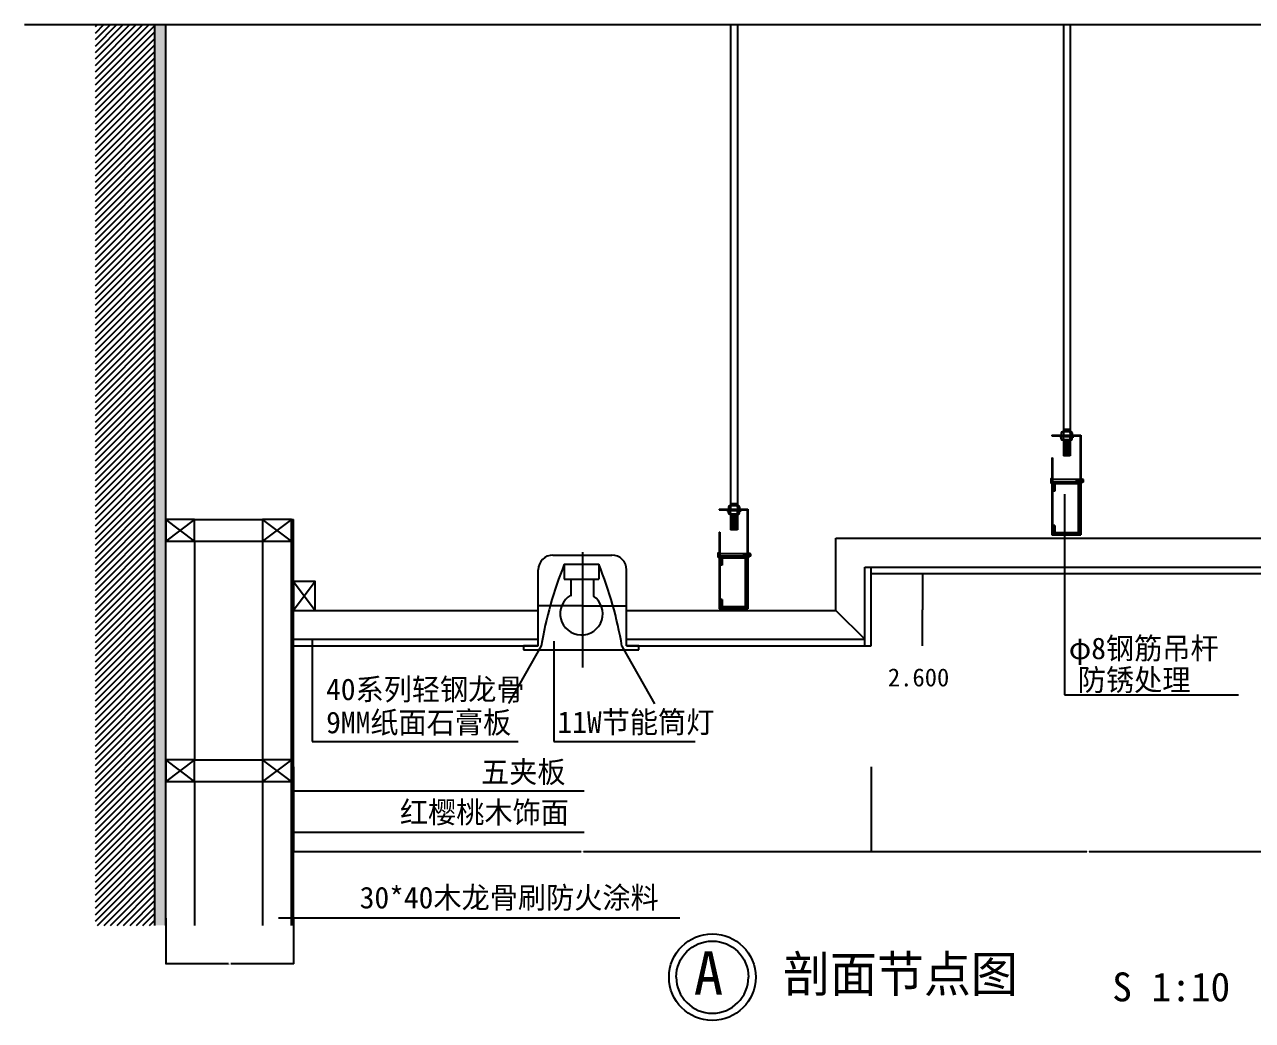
# Model space of a CAD drawing. Header units: metres. Extents: x 64195 to 67638, y -1930 to -512.
# Drawn here: x 64195 to 65895, y -1930 to -550 of the extents above; entities that cross this region are included whole.
import ezdxf

# ---------------------------------------------------------------- set-up
doc = ezdxf.new("R2010")
doc.units = ezdxf.units.M
for name, color, linetype in [('10', 8, 'Continuous'), ('20', 1, 'Continuous'), ('3', 2, 'Continuous'), ('4', 6, 'Continuous'), ('5', 5, 'Continuous'), ('6', 1, 'Continuous'), ('7', 7, 'Continuous'), ('8', 7, 'Continuous'), ('9', 3, 'Continuous'), ('家具', 2, 'Continuous'), ('细线', 1, 'Continuous')]:
    doc.layers.add(name, color=color, linetype=linetype)
doc.dimstyles.get("Standard").update_dxf_attribs({"dimtxt": 2.5, "dimasz": 2.5, "dimexe": 1.25, "dimexo": 0.625, "dimtad": 1, "dimcen": 2.5, "dimazin": 3, "dimtfac": 1, "dimtmove": 0, "dimatfit": 3})

# ---------------------------------------------------------------- blocks, each defined once
blk = doc.blocks.new('HY-4')
at = {"layer": '20'}
for points in [[(-5, 0, -1), (5, 0, -1)], [(-5, 0, 1), (5, 0, 1)]]:
    blk.add_lwpolyline(points, format="xyb", dxfattribs=at)
blk.add_circle((0, 0), 6, dxfattribs=at)
blk.add_circle((0, 0), 6, dxfattribs=at)
blk = doc.blocks.new('_CLOSEDFILLED')
at = {"color": 0, "linetype": 'BYBLOCK'}
blk.add_solid([(-1, 0.2), (0, 0), (-1, -0.2)], dxfattribs=at)
blk = doc.blocks.new('*D4')
for p, q in [((64567.55, -1578.94), (64567.55, -1695.98)), ((65367.55, -1578.94), (65367.55, -1695.98)), ((64567.8, -1695.98), (64966.05, -1695.98)), ((64969.05, -1695.98), (65367.3, -1695.98))]:
    blk.add_line(p, q)
at = {"layer": 'Defpoints'}
for p in [(64567.55, -1578.94), (65367.55, -1578.94), (64567.55, -1695.98)]:
    blk.add_point(p, dxfattribs=at)
at = {"layer": '7', "xscale": 0.25, "yscale": 0.25, "rotation": 180}
blk.add_blockref('_CLOSEDFILLED', (64567.55, -1695.98), dxfattribs=at)
at = {"layer": '7', "xscale": 0.25, "yscale": 0.25}
blk.add_blockref('_CLOSEDFILLED', (65367.55, -1695.98), dxfattribs=at)
at = {"layer": '7', "insert": (64967.55, -1695.98), "char_height": 1, "attachment_point": 5}
blk.add_mtext('800', dxfattribs=at)
blk = doc.blocks.new('*D5')
for p, q in [((64390.55, -1788.26), (64390.55, -1851.72)), ((64567.55, -1788.26), (64567.55, -1851.72)), ((64477.55, -1851.72), (64390.3, -1851.72)), ((64567.8, -1851.72), (64480.55, -1851.72))]:
    blk.add_line(p, q)
at = {"layer": 'Defpoints'}
for p in [(64390.55, -1788.26), (64567.55, -1788.26), (64567.55, -1851.72)]:
    blk.add_point(p, dxfattribs=at)
at = {"layer": '7', "xscale": 0.25, "yscale": 0.25}
blk.add_blockref('_CLOSEDFILLED', (64390.55, -1851.72), dxfattribs=at)
at = {"layer": '7', "xscale": 0.25, "yscale": 0.25, "rotation": 180}
blk.add_blockref('_CLOSEDFILLED', (64567.55, -1851.72), dxfattribs=at)
at = {"layer": '7', "insert": (64479.05, -1851.72), "char_height": 1, "attachment_point": 5}
blk.add_mtext('180', dxfattribs=at)
blk = doc.blocks.new('*D7')
for p, q in [((65367.55, -1578.94), (65367.55, -1695.98)), ((65967.55, -1578.94), (65967.55, -1695.98)), ((65367.8, -1695.98), (65666.05, -1695.98)), ((65669.05, -1695.98), (65967.3, -1695.98))]:
    blk.add_line(p, q)
at = {"layer": 'Defpoints'}
for p in [(65367.55, -1578.94), (65967.55, -1578.94), (65367.55, -1695.98)]:
    blk.add_point(p, dxfattribs=at)
at = {"layer": '7', "xscale": 0.25, "yscale": 0.25, "rotation": 180}
blk.add_blockref('_CLOSEDFILLED', (65367.55, -1695.98), dxfattribs=at)
at = {"layer": '7', "xscale": 0.25, "yscale": 0.25}
blk.add_blockref('_CLOSEDFILLED', (65967.55, -1695.98), dxfattribs=at)
at = {"layer": '7', "insert": (65667.55, -1695.98), "char_height": 1, "attachment_point": 5}
blk.add_mtext('600', dxfattribs=at)
blk = doc.blocks.new('*D12')
for p, q in [((65438.44, -1311.08), (65438.44, -1361.08)), ((65438.19, -1361.08), (65437.94, -1361.08)), ((65438.44, -1411.08), (65438.44, -1361.08)), ((65438.44, -1361.08), (65438.44, -1361.08)), ((65438.69, -1361.08), (65438.94, -1361.08))]:
    blk.add_line(p, q)
at = {"layer": 'Defpoints'}
for p in [(65438.44, -1311.08), (65438.44, -1361.08), (65438.44, -1411.08)]:
    blk.add_point(p, dxfattribs=at)
at = {"layer": '7', "xscale": 0.25, "yscale": 0.25}
blk.add_blockref('_CLOSEDFILLED', (65438.44, -1361.08), dxfattribs=at)
at = {"layer": '7', "xscale": 0.25, "yscale": 0.25, "rotation": 180}
blk.add_blockref('_CLOSEDFILLED', (65438.44, -1361.08), dxfattribs=at)
at = {"layer": '7', "insert": (65438.44, -1359.955), "char_height": 1, "attachment_point": 5}
blk.add_mtext('0', dxfattribs=at)

msp = doc.modelspace()

# ---------------------------------------------------------------- hatches: boundary and pattern name
at = {"layer": '10'}
h = msp.add_hatch(dxfattribs=at)
h.set_pattern_fill('ANSI31', scale=2)
h.paths.add_polyline_path([(64293.15, -1798.44), (64375.55, -1798.44), (64375.55, -550.47), (64293.15, -550.47)])
h = msp.add_hatch(dxfattribs=at)
h.set_pattern_fill('DOTS', scale=1.5)
h.paths.add_polyline_path([(64390.55, -550.47), (64375.55, -550.47), (64375.55, -1798.44), (64390.55, -1798.44)])

# ---------------------------------------------------------------- linework, layer by layer
for p, q in [((64430.55, -1266.13), (64390.55, -1236.13)), ((64430.55, -1236.13), (64390.55, -1266.13)), ((64430.55, -1236.13), (64524.55, -1236.13)), ((64564.55, -1266.13), (64524.55, -1236.13)), ((64564.55, -1236.13), (64524.55, -1266.13)), ((64430.55, -1266.13), (64430.55, -1569.19)), ((64430.55, -1266.13), (64524.55, -1266.13)), ((64524.55, -1266.13), (64524.55, -1569.19)), ((64567.55, -1322.08), (64597.55, -1362.08)), ((64597.55, -1322.08), (64567.55, -1362.08)), ((64430.55, -1599.19), (64390.55, -1569.19)), ((64430.55, -1569.19), (64390.55, -1599.19)), ((64430.55, -1569.19), (64524.55, -1569.19)), ((64564.55, -1569.19), (64524.55, -1599.19)), ((64564.55, -1599.19), (64524.55, -1569.19)), ((64430.55, -1599.19), (64430.55, -1798.44)), ((64430.55, -1599.19), (64524.55, -1599.19)), ((64524.55, -1599.19), (64524.55, -1798.44))]:
    msp.add_line(p, q, dxfattribs=at)
at = {"layer": '20'}
msp.add_line((64195.14, -550.47), (65993.17, -550.47), dxfattribs=at)
at = {"layer": '3'}
for p, q in [((64390.55, -1798.44), (64390.55, -550.47)), ((64564.55, -1236.13), (64567.55, -1236.13)), ((64567.55, -1798.44), (64567.55, -1236.13)), ((65367.55, -1411.08), (65367.55, -1302.08)), ((65367.55, -1311.08), (65967.55, -1311.08)), ((64567.55, -1411.08), (64906.43, -1411.08)), ((65028.67, -1411.08), (65367.55, -1411.08))]:
    msp.add_line(p, q, dxfattribs=at)
at = {"layer": '4'}
msp.add_line((64375.55, -1798.44), (64375.55, -550.47), dxfattribs=at)
at = {"layer": '5'}
for points in [[(64390.55, -1236.13), (64390.55, -1266.13), (64430.55, -1266.13), (64430.55, -1236.13)], [(64524.55, -1236.13), (64524.55, -1266.13), (64564.55, -1266.13), (64564.55, -1236.13)], [(64567.55, -1362.08), (64597.55, -1362.08), (64597.55, -1322.08), (64567.55, -1322.08)], [(64390.55, -1569.19), (64390.55, -1599.19), (64430.55, -1599.19), (64430.55, -1569.19)], [(64524.55, -1569.19), (64524.55, -1599.19), (64564.55, -1599.19), (64564.55, -1569.19)]]:
    msp.add_lwpolyline(points, close=True, dxfattribs=at)
at = {"layer": '6'}
msp.add_line((64564.55, -1798.44), (64564.55, -1236.13), dxfattribs=at)
at = {"layer": '9'}
for p, q in [((65318.55, -1262.08), (65931.55, -1262.08)), ((65318.55, -1362.08), (65318.55, -1262.08)), ((65358.55, -1411.08), (65358.55, -1302.08)), ((65358.55, -1302.08), (65967.55, -1302.08)), ((64567.55, -1362.08), (64906.43, -1362.08)), ((65028.67, -1362.08), (65318.55, -1362.08)), ((65318.55, -1362.08), (65358.55, -1402.08)), ((64567.55, -1402.08), (64906.43, -1402.08)), ((65028.67, -1402.08), (65358.55, -1402.08))]:
    msp.add_line(p, q, dxfattribs=at)
at = {"layer": '家具'}
for p, q in [((65172.57, -550.47), (65172.57, -1221.82)), ((65182.06, -550.47), (65182.06, -1221.82)), ((65633.48, -550.47), (65633.48, -1119.15)), ((65642.97, -550.47), (65642.97, -1119.15)), ((65617.71, -1119.15), (65657.71, -1119.15)), ((65617.71, -1119.15), (65617.71, -1120.1)), ((65617.71, -1120.1), (65656.76, -1120.1)), ((65628.51, -1121.39), (65628.51, -1120.1)), ((65648.04, -1121.39), (65628.51, -1121.39)), ((65630.65, -1115.97), (65630.65, -1119.15)), ((65630.65, -1124.58), (65630.65, -1121.39)), ((65642.97, -1114.55), (65632.07, -1114.55)), ((65642.97, -1112), (65633.48, -1111.13)), ((65633.48, -1111.13), (65643.08, -1111.13)), ((65633.48, -1111.94), (65642.97, -1112.14)), ((65642.97, -1113.03), (65633.48, -1112.11)), ((65633.48, -1113.26), (65642.97, -1113.06)), ((65642.97, -1113.2), (65633.48, -1114.07)), ((65633.48, -1114.28), (65642.97, -1114.28)), ((65633.48, -1115.97), (65633.48, -1119.15)), ((65633.48, -1119.15), (65633.48, -1119.17)), ((65633.48, -1124.58), (65633.48, -1121.39)), ((65644.38, -1114.55), (65642.97, -1114.55)), ((65642.97, -1115.97), (65642.97, -1119.15)), ((65642.97, -1119.15), (65642.97, -1119.17)), ((65642.97, -1124.58), (65642.97, -1121.39)), ((65645.8, -1115.97), (65645.8, -1119.15)), ((65645.8, -1124.58), (65645.8, -1121.39)), ((65645.8, -1121.39), (65648.04, -1121.39)), ((65648.04, -1121.39), (65648.04, -1120.1)), ((65656.76, -1120.1), (65656.76, -1256.48)), ((65657.71, -1119.15), (65657.71, -1257.43)), ((65642.97, -1125.99), (65632.07, -1125.99)), ((65633.48, -1125.99), (65633.48, -1147.72)), ((65642.97, -1126.9), (65633.48, -1127.82)), ((65633.48, -1128.02), (65642.97, -1127.81)), ((65642.97, -1127.94), (65633.48, -1128.8)), ((65633.48, -1129.04), (65642.97, -1129.04)), ((65642.97, -1129.14), (65633.48, -1129.84)), ((65633.48, -1130.07), (65642.97, -1130.29)), ((65642.97, -1130.41), (65633.48, -1131.33)), ((65633.48, -1131.5), (65642.97, -1131.3)), ((65642.97, -1131.44), (65633.48, -1132.31)), ((65633.48, -1132.52), (65642.97, -1132.52)), ((65642.97, -1132.64), (65633.48, -1133.34)), ((65633.48, -1133.54), (65642.97, -1133.76)), ((65642.97, -1133.84), (65633.48, -1134.22)), ((65642.97, -1134.93), (65633.48, -1134.55)), ((65633.48, -1135.23), (65642.97, -1135.01)), ((65642.97, -1136.13), (65633.48, -1135.43)), ((65633.48, -1136.25), (65642.97, -1136.25)), ((65642.97, -1137.33), (65633.48, -1136.46)), ((65633.48, -1137.27), (65642.97, -1137.47)), ((65642.97, -1138.36), (65633.48, -1137.44)), ((65633.48, -1138.44), (65642.97, -1138.24)), ((65642.97, -1138.38), (65633.48, -1139.25)), ((65642.97, -1125.99), (65642.97, -1147.72)), ((65644.38, -1125.99), (65642.97, -1125.99)), ((65617.71, -1150.83), (65618.65, -1150.83)), ((65617.71, -1150.83), (65617.71, -1257.43)), ((65618.65, -1150.83), (65618.65, -1256.48)), ((65633.48, -1139.46), (65642.97, -1139.46)), ((65642.97, -1139.58), (65633.48, -1140.28)), ((65633.48, -1140.48), (65642.97, -1140.7)), ((65642.97, -1140.78), (65633.48, -1141.16)), ((65642.97, -1141.87), (65633.48, -1141.49)), ((65633.48, -1142.17), (65642.97, -1141.95)), ((65642.97, -1143.07), (65633.48, -1142.37)), ((65633.48, -1143.19), (65642.97, -1143.19)), ((65642.97, -1144.27), (65633.48, -1143.4)), ((65633.48, -1144.21), (65642.97, -1144.41)), ((65642.97, -1145.3), (65633.48, -1144.38)), ((65633.48, -1145.53), (65642.97, -1145.33)), ((65642.97, -1145.47), (65633.48, -1146.34)), ((65633.48, -1146.55), (65642.97, -1146.55)), ((65642.97, -1147.72), (65633.48, -1147.72)), ((65615.98, -1180.38), (65615.98, -1185)), ((65616.51, -1179.85), (65617.71, -1179.85)), ((65616.51, -1180.91), (65617.71, -1180.91)), ((65616.51, -1184.47), (65617.71, -1184.47)), ((65616.51, -1185.53), (65617.71, -1185.53)), ((65617.71, -1179.85), (65617.71, -1185.53)), ((65656.76, -1180.91), (65618.65, -1180.91)), ((65656.76, -1184.47), (65618.65, -1184.47)), ((65655.59, -1185.03), (65620.01, -1185.03)), ((65620.01, -1185.03), (65620.01, -1196.89)), ((65621.79, -1188.72), (65620.01, -1186.94)), ((65621.79, -1190.82), (65620.01, -1189.04)), ((65621.98, -1186.81), (65620.2, -1185.03)), ((65653.81, -1186.81), (65621.79, -1186.81)), ((65621.79, -1186.81), (65621.79, -1196.89)), ((65624.07, -1186.81), (65622.29, -1185.03)), ((65626.17, -1186.81), (65624.39, -1185.03)), ((65650.08, -1185.03), (65626.36, -1185.03)), ((65628.27, -1186.81), (65626.49, -1185.03)), ((65630.36, -1186.81), (65628.58, -1185.03)), ((65632.46, -1186.81), (65630.68, -1185.03)), ((65634.56, -1186.81), (65632.78, -1185.03)), ((65636.65, -1186.81), (65634.87, -1185.03)), ((65638.75, -1186.81), (65636.97, -1185.03)), ((65640.85, -1186.81), (65639.07, -1185.03)), ((65642.94, -1186.81), (65641.16, -1185.03)), ((65645.04, -1186.81), (65643.26, -1185.03)), ((65647.14, -1186.81), (65645.36, -1185.03)), ((65649.23, -1186.81), (65647.45, -1185.03)), ((65651.33, -1186.81), (65649.55, -1185.03)), ((65651.46, -1180.91), (65650.84, -1184.47)), ((65651.77, -1180.91), (65651.15, -1184.47)), ((65653.43, -1186.81), (65651.65, -1185.03)), ((65652.29, -1180.91), (65651.67, -1184.47)), ((65652.61, -1180.91), (65651.98, -1184.47)), ((65653.12, -1180.91), (65652.5, -1184.47)), ((65653.44, -1180.91), (65652.81, -1184.47)), ((65653.95, -1180.91), (65653.33, -1184.47)), ((65654.27, -1180.91), (65653.64, -1184.47)), ((65655.59, -1186.88), (65653.74, -1185.03)), ((65653.81, -1186.81), (65653.81, -1254.41)), ((65655.59, -1188.98), (65653.81, -1187.2)), ((65655.59, -1191.07), (65653.81, -1189.3)), ((65654.78, -1180.91), (65654.16, -1184.47)), ((65655.1, -1180.91), (65654.47, -1184.47)), ((65655.61, -1180.91), (65654.99, -1184.47)), ((65655.93, -1180.91), (65655.3, -1184.47)), ((65655.59, -1185.03), (65655.59, -1256.19)), ((65656.44, -1180.91), (65655.82, -1184.47)), ((65656.76, -1180.91), (65656.13, -1184.47)), ((65658.9, -1179.85), (65657.71, -1179.85)), ((65657.71, -1179.85), (65657.71, -1185.53)), ((65658.9, -1180.91), (65657.71, -1180.91)), ((65658.9, -1184.47), (65657.71, -1184.47)), ((65658.9, -1185.53), (65657.71, -1185.53)), ((65659.97, -1180.91), (65659.34, -1184.47)), ((65659.43, -1180.38), (65659.43, -1185)), ((65661.5, -1180.91), (65659.43, -1180.91)), ((65661.5, -1184.47), (65659.43, -1184.47)), ((65660.28, -1180.91), (65659.66, -1184.47)), ((65660.8, -1180.91), (65660.17, -1184.47)), ((65661.11, -1180.91), (65660.49, -1184.47)), ((65661.5, -1184.47), (65661.5, -1180.91)), ((65621.79, -1192.92), (65620.01, -1191.14)), ((65621.79, -1195.01), (65620.01, -1193.23)), ((65621.58, -1196.89), (65620.01, -1195.33)), ((65621.79, -1196.89), (65620.01, -1196.89)), ((65655.59, -1193.17), (65653.81, -1191.39)), ((65655.59, -1195.27), (65653.81, -1193.49)), ((65655.59, -1197.36), (65653.81, -1195.59)), ((65655.59, -1199.46), (65653.81, -1197.68)), ((65655.59, -1201.56), (65653.81, -1199.78)), ((65655.59, -1203.65), (65653.81, -1201.88)), ((65655.59, -1205.75), (65653.81, -1203.97)), ((65655.59, -1207.85), (65653.81, -1206.07)), ((65156.8, -1221.82), (65156.8, -1222.77)), ((65156.8, -1221.82), (65196.8, -1221.82)), ((65156.8, -1222.77), (65195.85, -1222.77)), ((65167.6, -1224.07), (65167.6, -1222.77)), ((65187.14, -1224.07), (65167.6, -1224.07)), ((65169.75, -1218.64), (65169.75, -1221.82)), ((65169.75, -1227.25), (65169.75, -1224.07)), ((65182.06, -1217.23), (65171.16, -1217.23)), ((65172.57, -1213.8), (65182.17, -1213.8)), ((65182.06, -1214.67), (65172.57, -1213.8)), ((65172.57, -1214.61), (65182.06, -1214.82)), ((65182.06, -1215.7), (65172.57, -1214.78)), ((65172.57, -1215.93), (65182.06, -1215.73)), ((65182.06, -1215.87), (65172.57, -1216.74)), ((65172.57, -1216.95), (65182.06, -1216.95)), ((65172.57, -1218.64), (65172.57, -1221.82)), ((65172.57, -1221.82), (65172.57, -1221.84)), ((65172.57, -1227.25), (65172.57, -1224.07)), ((65183.47, -1217.23), (65182.06, -1217.23)), ((65182.06, -1218.64), (65182.06, -1221.82)), ((65182.06, -1221.82), (65182.06, -1221.84)), ((65182.06, -1227.25), (65182.06, -1224.07)), ((65184.89, -1218.64), (65184.89, -1221.82)), ((65184.89, -1224.07), (65187.14, -1224.07)), ((65184.89, -1227.25), (65184.89, -1224.07)), ((65187.14, -1224.07), (65187.14, -1222.77)), ((65195.85, -1222.77), (65195.85, -1359.15)), ((65196.8, -1221.82), (65196.8, -1360.1)), ((65655.59, -1209.94), (65653.81, -1208.17)), ((65655.59, -1212.04), (65653.81, -1210.26)), ((65655.59, -1214.14), (65653.81, -1212.36)), ((65655.59, -1216.23), (65653.81, -1214.45)), ((65655.59, -1218.33), (65653.81, -1216.55)), ((65655.59, -1220.43), (65653.81, -1218.65)), ((65655.59, -1222.52), (65653.81, -1220.74)), ((65655.59, -1224.62), (65653.81, -1222.84)), ((65182.06, -1228.66), (65171.16, -1228.66)), ((65172.57, -1228.66), (65172.57, -1250.39)), ((65182.06, -1229.58), (65172.57, -1230.5)), ((65172.57, -1230.69), (65182.06, -1230.49)), ((65182.06, -1230.61), (65172.57, -1231.48)), ((65172.57, -1231.72), (65182.06, -1231.72)), ((65182.06, -1231.81), (65172.57, -1232.51)), ((65172.57, -1232.74), (65182.06, -1232.96)), ((65182.06, -1233.08), (65172.57, -1234.01)), ((65172.57, -1234.17), (65182.06, -1233.97)), ((65182.06, -1234.12), (65172.57, -1234.98)), ((65172.57, -1235.19), (65182.06, -1235.19)), ((65182.06, -1235.31), (65172.57, -1236.01)), ((65172.57, -1236.21), (65182.06, -1236.43)), ((65182.06, -1236.52), (65172.57, -1236.9)), ((65182.06, -1237.6), (65172.57, -1237.22)), ((65172.57, -1237.91), (65182.06, -1237.69)), ((65182.06, -1238.81), (65172.57, -1238.11)), ((65172.57, -1238.92), (65182.06, -1238.92)), ((65182.06, -1240), (65172.57, -1239.13)), ((65172.57, -1239.94), (65182.06, -1240.15)), ((65182.06, -1241.03), (65172.57, -1240.11)), ((65172.57, -1241.11), (65182.06, -1240.91)), ((65182.06, -1241.06), (65172.57, -1241.92)), ((65183.47, -1228.66), (65182.06, -1228.66)), ((65182.06, -1228.66), (65182.06, -1250.39)), ((65655.59, -1226.72), (65653.81, -1224.94)), ((65655.59, -1228.81), (65653.81, -1227.03)), ((65655.59, -1230.91), (65653.81, -1229.13)), ((65655.59, -1233.01), (65653.81, -1231.23)), ((65655.59, -1235.1), (65653.81, -1233.32)), ((65655.59, -1237.2), (65653.81, -1235.42)), ((65655.59, -1239.3), (65653.81, -1237.52)), ((65655.59, -1241.39), (65653.81, -1239.61)), ((65156.8, -1253.5), (65156.8, -1360.1)), ((65156.8, -1253.5), (65157.75, -1253.5)), ((65157.75, -1253.5), (65157.75, -1359.15)), ((65172.57, -1242.13), (65182.06, -1242.13)), ((65182.06, -1242.25), (65172.57, -1242.95)), ((65172.57, -1243.15), (65182.06, -1243.37)), ((65182.06, -1243.46), (65172.57, -1243.84)), ((65182.06, -1244.54), (65172.57, -1244.16)), ((65172.57, -1244.85), (65182.06, -1244.63)), ((65182.06, -1245.75), (65172.57, -1245.05)), ((65172.57, -1245.86), (65182.06, -1245.86)), ((65182.06, -1246.94), (65172.57, -1246.07)), ((65172.57, -1246.88), (65182.06, -1247.09)), ((65182.06, -1247.97), (65172.57, -1247.05)), ((65172.57, -1248.2), (65182.06, -1248)), ((65182.06, -1248.14), (65172.57, -1249.01)), ((65172.57, -1249.22), (65182.06, -1249.22)), ((65182.06, -1250.39), (65172.57, -1250.39)), ((65617.71, -1257.43), (65657.71, -1257.43)), ((65618.65, -1256.48), (65656.76, -1256.48)), ((65620.01, -1244.33), (65620.01, -1256.19)), ((65621.79, -1244.33), (65620.01, -1244.33)), ((65621.79, -1247.43), (65620.01, -1245.65)), ((65621.79, -1249.52), (65620.01, -1247.74)), ((65621.79, -1251.62), (65620.01, -1249.84)), ((65621.79, -1253.72), (65620.01, -1251.94)), ((65622.17, -1256.19), (65620.01, -1254.03)), ((65620.07, -1256.19), (65620.01, -1256.13)), ((65655.59, -1256.19), (65620.01, -1256.19)), ((65621.79, -1245.33), (65620.79, -1244.33)), ((65621.79, -1244.33), (65621.79, -1254.41)), ((65653.81, -1254.41), (65621.79, -1254.41)), ((65624.27, -1256.19), (65622.49, -1254.41)), ((65626.36, -1256.19), (65624.59, -1254.41)), ((65628.46, -1256.19), (65626.68, -1254.41)), ((65630.56, -1256.19), (65628.78, -1254.41)), ((65632.65, -1256.19), (65630.88, -1254.41)), ((65634.75, -1256.19), (65632.97, -1254.41)), ((65636.85, -1256.19), (65635.07, -1254.41)), ((65638.94, -1256.19), (65637.17, -1254.41)), ((65641.04, -1256.19), (65639.26, -1254.41)), ((65643.14, -1256.19), (65641.36, -1254.41)), ((65645.23, -1256.19), (65643.46, -1254.41)), ((65647.33, -1256.19), (65645.55, -1254.41)), ((65649.43, -1256.19), (65647.65, -1254.41)), ((65651.52, -1256.19), (65649.75, -1254.41)), ((65653.62, -1256.19), (65651.84, -1254.41)), ((65655.59, -1243.49), (65653.81, -1241.71)), ((65655.59, -1245.59), (65653.81, -1243.81)), ((65655.59, -1247.68), (65653.81, -1245.9)), ((65655.59, -1249.78), (65653.81, -1248)), ((65655.59, -1251.88), (65653.81, -1250.1)), ((65655.59, -1253.97), (65653.81, -1252.19)), ((65655.59, -1256.07), (65653.81, -1254.29)), ((65155.07, -1283.05), (65155.07, -1287.67)), ((65155.6, -1282.52), (65156.8, -1282.52)), ((65155.6, -1283.58), (65156.8, -1283.58)), ((65155.6, -1287.14), (65156.8, -1287.14)), ((65155.6, -1288.2), (65156.8, -1288.2)), ((65156.8, -1282.52), (65156.8, -1288.2)), ((65195.85, -1283.58), (65157.75, -1283.58)), ((65195.85, -1287.14), (65157.75, -1287.14)), ((65159.11, -1287.7), (65159.11, -1299.56)), ((65194.69, -1287.7), (65159.11, -1287.7)), ((65160.88, -1291.39), (65159.11, -1289.62)), ((65160.88, -1293.49), (65159.11, -1291.71)), ((65161.07, -1289.48), (65159.29, -1287.7)), ((65160.88, -1289.48), (65160.88, -1299.56)), ((65192.91, -1289.48), (65160.88, -1289.48)), ((65163.17, -1289.48), (65161.39, -1287.7)), ((65165.26, -1289.48), (65163.48, -1287.7)), ((65189.18, -1287.7), (65165.46, -1287.7)), ((65167.36, -1289.48), (65165.58, -1287.7)), ((65169.46, -1289.48), (65167.68, -1287.7)), ((65171.55, -1289.48), (65169.77, -1287.7)), ((65173.65, -1289.48), (65171.87, -1287.7)), ((65175.75, -1289.48), (65173.97, -1287.7)), ((65177.84, -1289.48), (65176.06, -1287.7)), ((65179.94, -1289.48), (65178.16, -1287.7)), ((65182.04, -1289.48), (65180.26, -1287.7)), ((65184.13, -1289.48), (65182.35, -1287.7)), ((65186.23, -1289.48), (65184.45, -1287.7)), ((65188.33, -1289.48), (65186.55, -1287.7)), ((65190.42, -1289.48), (65188.64, -1287.7)), ((65190.55, -1283.58), (65189.93, -1287.14)), ((65190.87, -1283.58), (65190.24, -1287.14)), ((65192.52, -1289.48), (65190.74, -1287.7)), ((65191.38, -1283.58), (65190.76, -1287.14)), ((65191.7, -1283.58), (65191.07, -1287.14)), ((65192.21, -1283.58), (65191.59, -1287.14)), ((65192.53, -1283.58), (65191.91, -1287.14)), ((65193.04, -1283.58), (65192.42, -1287.14)), ((65193.36, -1283.58), (65192.74, -1287.14)), ((65194.69, -1289.55), (65192.84, -1287.7)), ((65192.91, -1289.48), (65192.91, -1357.09)), ((65194.69, -1291.65), (65192.91, -1289.87)), ((65194.69, -1293.75), (65192.91, -1291.97)), ((65193.87, -1283.58), (65193.25, -1287.14)), ((65194.19, -1283.58), (65193.57, -1287.14)), ((65194.7, -1283.58), (65194.08, -1287.14)), ((65195.02, -1283.58), (65194.4, -1287.14)), ((65194.69, -1287.7), (65194.69, -1358.87)), ((65195.53, -1283.58), (65194.91, -1287.14)), ((65195.85, -1283.58), (65195.23, -1287.14)), ((65196.8, -1282.52), (65196.8, -1288.2)), ((65197.99, -1282.52), (65196.8, -1282.52)), ((65197.99, -1283.58), (65196.8, -1283.58)), ((65197.99, -1287.14), (65196.8, -1287.14)), ((65197.99, -1288.2), (65196.8, -1288.2)), ((65199.06, -1283.58), (65198.44, -1287.14)), ((65198.52, -1283.05), (65198.52, -1287.67)), ((65200.59, -1283.58), (65198.52, -1283.58)), ((65200.59, -1287.14), (65198.52, -1287.14)), ((65199.37, -1283.58), (65198.75, -1287.14)), ((65199.89, -1283.58), (65199.27, -1287.14)), ((65200.2, -1283.58), (65199.58, -1287.14)), ((65200.59, -1287.14), (65200.59, -1283.58)), ((65160.88, -1295.59), (65159.11, -1293.81)), ((65160.88, -1297.68), (65159.11, -1295.91)), ((65160.67, -1299.56), (65159.11, -1298)), ((65160.88, -1299.56), (65159.11, -1299.56)), ((65194.69, -1295.84), (65192.91, -1294.06)), ((65194.69, -1297.94), (65192.91, -1296.16)), ((65194.69, -1300.04), (65192.91, -1298.26)), ((65194.69, -1302.13), (65192.91, -1300.35)), ((65194.69, -1304.23), (65192.91, -1302.45)), ((65194.69, -1306.33), (65192.91, -1304.55)), ((65194.69, -1308.42), (65192.91, -1306.64)), ((65194.69, -1310.52), (65192.91, -1308.74)), ((65194.69, -1312.62), (65192.91, -1310.84)), ((65194.69, -1314.71), (65192.91, -1312.93)), ((65194.69, -1316.81), (65192.91, -1315.03)), ((65194.69, -1318.91), (65192.91, -1317.13)), ((65194.69, -1321), (65192.91, -1319.22)), ((65194.69, -1323.1), (65192.91, -1321.32)), ((65194.69, -1325.2), (65192.91, -1323.42)), ((65194.69, -1327.29), (65192.91, -1325.51)), ((65194.69, -1329.39), (65192.91, -1327.61)), ((65194.69, -1331.49), (65192.91, -1329.71)), ((65194.69, -1333.58), (65192.91, -1331.8)), ((65194.69, -1335.68), (65192.91, -1333.9)), ((65194.69, -1337.78), (65192.91, -1336)), ((65194.69, -1339.87), (65192.91, -1338.09)), ((65194.69, -1341.97), (65192.91, -1340.19)), ((65194.69, -1344.07), (65192.91, -1342.29)), ((65156.8, -1360.1), (65196.8, -1360.1)), ((65157.75, -1359.15), (65195.85, -1359.15)), ((65160.88, -1347.01), (65159.11, -1347.01)), ((65159.11, -1347.01), (65159.11, -1358.87)), ((65160.88, -1350.1), (65159.11, -1348.32)), ((65160.88, -1352.2), (65159.11, -1350.42)), ((65160.88, -1354.29), (65159.11, -1352.51)), ((65160.88, -1356.39), (65159.11, -1354.61)), ((65161.26, -1358.87), (65159.11, -1356.71)), ((65159.17, -1358.87), (65159.11, -1358.8)), ((65194.69, -1358.87), (65159.11, -1358.87)), ((65160.88, -1348), (65159.89, -1347.01)), ((65160.88, -1347.01), (65160.88, -1357.09)), ((65192.91, -1357.09), (65160.88, -1357.09)), ((65163.36, -1358.87), (65161.58, -1357.09)), ((65165.46, -1358.87), (65163.68, -1357.09)), ((65167.55, -1358.87), (65165.77, -1357.09)), ((65169.65, -1358.87), (65167.87, -1357.09)), ((65171.75, -1358.87), (65169.97, -1357.09)), ((65173.84, -1358.87), (65172.06, -1357.09)), ((65175.94, -1358.87), (65174.16, -1357.09)), ((65178.04, -1358.87), (65176.26, -1357.09)), ((65180.13, -1358.87), (65178.35, -1357.09)), ((65182.23, -1358.87), (65180.45, -1357.09)), ((65184.33, -1358.87), (65182.55, -1357.09)), ((65186.42, -1358.87), (65184.64, -1357.09)), ((65188.52, -1358.87), (65186.74, -1357.09)), ((65190.62, -1358.87), (65188.84, -1357.09)), ((65192.71, -1358.87), (65190.93, -1357.09)), ((65194.69, -1346.16), (65192.91, -1344.38)), ((65194.69, -1348.26), (65192.91, -1346.48)), ((65194.69, -1350.36), (65192.91, -1348.58)), ((65194.69, -1352.45), (65192.91, -1350.67)), ((65194.69, -1354.55), (65192.91, -1352.77)), ((65194.69, -1356.65), (65192.91, -1354.87)), ((65194.69, -1358.74), (65192.91, -1356.96))]:
    msp.add_line(p, q, dxfattribs=at)
for centre, radius, start, end in [((65632.07, -1115.97), 1.41, 90, 180), ((65632.07, -1115.97), 1.41, 0, 90), ((65634.89, -1115.97), 1.41, 90, 180), ((65641.56, -1115.97), 1.41, 0, 90), ((65644.38, -1115.97), 1.41, 90, 180), ((65644.38, -1115.97), 1.41, 0, 90), ((65632.07, -1124.58), 1.41, 180, 270), ((65632.07, -1124.58), 1.41, 270, 0), ((65634.89, -1124.58), 1.41, 180, 270), ((65641.56, -1124.58), 1.41, 270, 0), ((65644.38, -1124.58), 1.41, 180, 270), ((65644.38, -1124.58), 1.41, 270, 0), ((65616.51, -1180.38), 0.53, 90, 180), ((65616.51, -1180.38), 0.53, 180, 270), ((65616.51, -1181.44), 0.53, 90, 180), ((65616.51, -1183.94), 0.53, 180, 270), ((65616.51, -1185), 0.53, 90, 180), ((65616.51, -1185), 0.53, 180, 270), ((65658.9, -1180.38), 0.53, 0, 90), ((65658.9, -1180.38), 0.53, 270, 0), ((65658.9, -1181.44), 0.53, 0, 90), ((65658.9, -1183.94), 0.53, 270, 0), ((65658.9, -1185), 0.53, 0, 90), ((65658.9, -1185), 0.53, 270, 0), ((65171.16, -1218.64), 1.41, 90, 180), ((65171.16, -1218.64), 1.41, 0, 90), ((65173.99, -1218.64), 1.41, 90, 180), ((65180.65, -1218.64), 1.41, 0, 90), ((65183.47, -1218.64), 1.41, 90, 180), ((65183.47, -1218.64), 1.41, 0, 90), ((65171.16, -1227.25), 1.41, 180, 270), ((65171.16, -1227.25), 1.41, 270, 0), ((65173.99, -1227.25), 1.41, 180, 270), ((65180.65, -1227.25), 1.41, 270, 0), ((65183.47, -1227.25), 1.41, 180, 270), ((65183.47, -1227.25), 1.41, 270, 0), ((65155.6, -1283.05), 0.53, 90, 180), ((65155.6, -1283.05), 0.53, 180, 270), ((65155.6, -1284.11), 0.53, 90, 180), ((65155.6, -1286.61), 0.53, 180, 270), ((65155.6, -1287.67), 0.53, 90, 180), ((65155.6, -1287.67), 0.53, 180, 270), ((65197.99, -1283.05), 0.53, 0, 90), ((65197.99, -1283.05), 0.53, 270, 0), ((65197.99, -1284.11), 0.53, 0, 90), ((65197.99, -1286.61), 0.53, 270, 0), ((65197.99, -1287.67), 0.53, 0, 90), ((65197.99, -1287.67), 0.53, 270, 0)]:
    msp.add_arc(centre, radius, start, end, dxfattribs=at)
at = {"layer": '细线'}
for p, q in [((64926.81, -1285.46), (65008.3, -1285.46)), ((64967.55, -1281.29), (64967.55, -1441.2)), ((64906.43, -1411.08), (64906.43, -1305.84)), ((64942.51, -1298.15), (64990.14, -1298.15)), ((64942.51, -1298.15), (64942.51, -1318.94)), ((64990.14, -1298.15), (64990.14, -1318.94)), ((65028.67, -1411.08), (65028.67, -1305.84)), ((64942.51, -1318.94), (64990.14, -1318.94)), ((64951.58, -1318.94), (64951.58, -1342.34)), ((64982.81, -1318.94), (64982.81, -1342.34)), ((64967.55, -1355.69), (64906.43, -1355.69)), ((64967.55, -1355.69), (65028.67, -1355.69)), ((64885.85, -1411.08), (64885.85, -1416.64)), ((64906.43, -1411.08), (64885.85, -1411.08)), ((65045.85, -1411.08), (65028.67, -1411.08)), ((65045.85, -1416.64), (65045.85, -1411.08)), ((64910.46, -1411.34), (64865.21, -1491.1)), ((64885.85, -1416.64), (65045.85, -1416.64)), ((65022.24, -1411.64), (65067.49, -1491.39))]:
    msp.add_line(p, q, dxfattribs=at)
for centre, radius, start, end in [((64926.81, -1305.84), 20.37, 90, 180), ((65008.3, -1305.84), 20.37, 0, 90), ((65429.85, -1497.26), 526.44, 157.78, 170.64), ((64502.81, -1497.26), 526.44, 9.36, 22.22), ((64966.28, -1366.6), 29.46, 119.94, 55.88)]:
    msp.add_arc(centre, radius, start, end, dxfattribs=at)

# ---------------------------------------------------------------- block references
at = {"layer": '8', "xscale": 10, "yscale": 10, "zscale": 10}
msp.add_blockref('HY-4', (65147.45, -1870.09), dxfattribs=at)

# ---------------------------------------------------------------- texts
for s, height, p in [('φ8钢筋吊杆', 30, (65641.04, -1429.6)), ('11W节能筒灯', 30, (64933, -1531.81)), ('A', 60, (65121.68, -1894.37)), ('剖面节点图', 50, (65245.39, -1890.79)), ('S 1:10', 40, (65701.18, -1903.58))]:
    msp.add_text(s, height=height).set_placement(p)
at = {"layer": '7'}
for s, height, p in [('2.600', 25, (65390.49, -1467.32)), ('防锈处理', 30, (65653.47, -1473.26)), ('40系列轻钢龙骨', 30, (64612.61, -1486.37)), ('9MM纸面石膏板', 30, (64612.72, -1532.26)), ('五夹板', 30, (64827.2, -1600.84)), ('红樱桃木饰面', 30, (64714.84, -1656.75))]:
    msp.add_text(s, height=height, dxfattribs=at).set_placement(p)
at = {"layer": '7', "insert": (64659.17, -1744.87), "char_height": 30, "attachment_point": 1}
msp.add_mtext('30*40木龙骨刷防火涂料', dxfattribs=at)

# ---------------------------------------------------------------- dimensions: what is measured, and where the dimension line sits
at = {"layer": '7'}
for base, p1, p2, picture, middle in [((65438.44, -1361.08), (65438.44, -1411.08), (65438.44, -1311.08), '*D12', (65438.44, -1359.955)), ((64567.55, -1695.98), (64567.55, -1578.94), (65367.55, -1578.94), '*D4', (64967.55, -1695.98)), ((65367.55, -1695.98), (65367.55, -1578.94), (65967.55, -1578.94), '*D7', (65667.55, -1695.98))]:
    dim = msp.add_linear_dim(base=base, p1=p1, p2=p2, dimstyle='Standard', dxfattribs=at)
    dim.commit()
    dim.dimension.update_dxf_attribs({"geometry": picture, "text_midpoint": middle})
dim = msp.add_linear_dim(base=(64567.55, -1851.72), p1=(64567.55, -1788.26), p2=(64390.55, -1788.26), text='180', dimstyle='Standard', dxfattribs=at)
dim.commit()
dim.dimension.update_dxf_attribs({"geometry": '*D5', "text_midpoint": (64479.05, -1851.72)})

# ---------------------------------------------------------------- leaders
for points in [[(65634.87, -1200.87), (65634.87, -1479.16), (65875.9, -1479.16)], [(64593.39, -1401.3), (64593.39, -1543.77), (64878.49, -1543.77)], [(64927.89, -1404.83), (64927.89, -1543.87), (65123.51, -1543.87)], [(64565.61, -1611.95), (64970.1, -1611.95)], [(64567.55, -1669.34), (64970.1, -1669.34)], [(64546.89, -1788), (65102.65, -1788)]]:
    msp.add_leader(points, dimstyle='Standard', dxfattribs=at)

doc.saveas('drawing.dxf')
